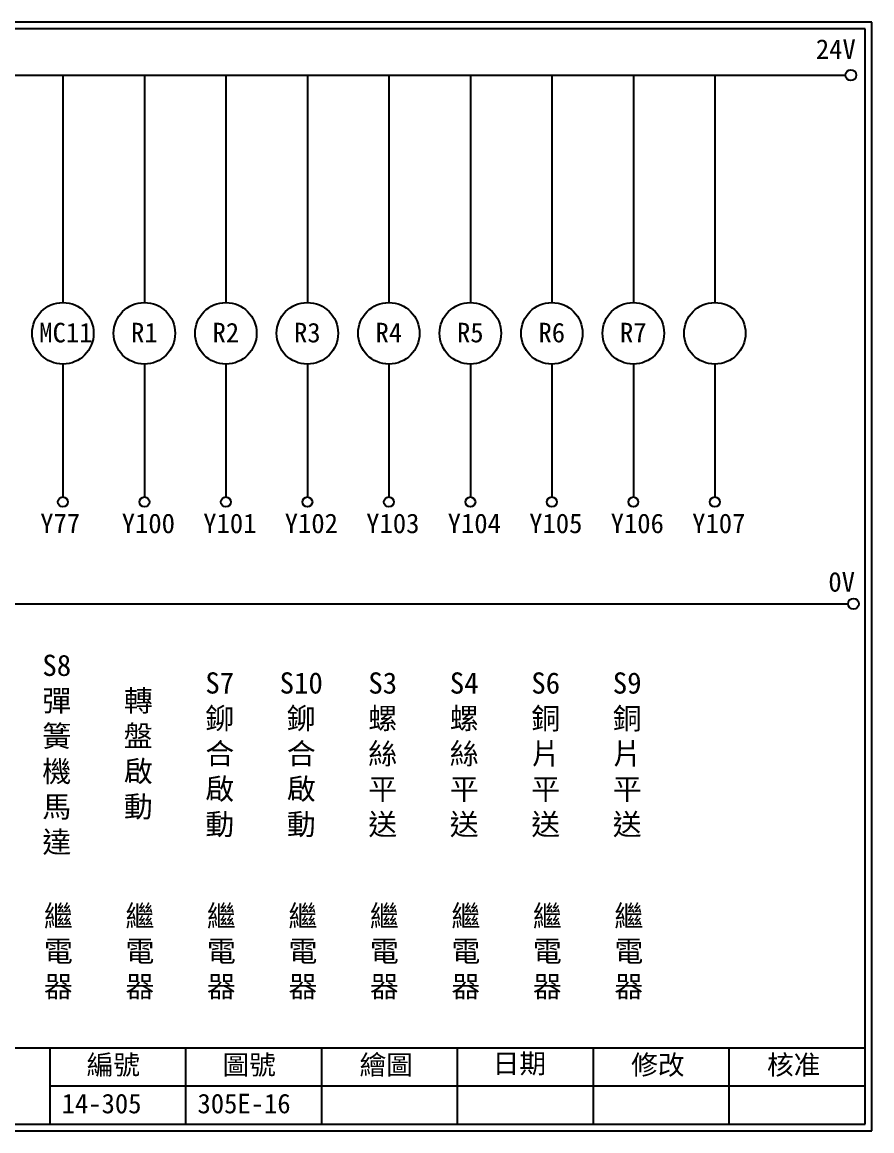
# Model space of a CAD drawing. Extents: x 926 to 1213, y 3 to 207.
# Drawn here: x 1056.3 to 1212.7, y 3 to 207 of the extents above; entities that cross this region are included whole.
import ezdxf

# ---------------------------------------------------------------- set-up
doc = ezdxf.new("R2010")
doc.units = 0
doc.layers.get('0').update_dxf_attribs({"linetype": 'CONTINUOUS'})
doc.layers.add('圖框層', color=7, linetype='CONTINUOUS')
doc.layers.add('標尺寸層', color=3, linetype='CONTINUOUS')
doc.styles.add('CNS', font='romanc.shx', dxfattribs={"bigfont": 'chineset.shx'})
doc.styles.add('STSL', font='kaiu.ttf')

msp = doc.modelspace()

# ---------------------------------------------------------------- linework, layer by layer
for centre in [(1208.88, 197.22), (1209.36, 99.96)]:
    msp.add_circle(centre, 1)
at = {"layer": '圖框層', "color": 7}
for p, q in [((1212.74, 206.97), (925.74, 206.97)), ((1212.74, 3), (1212.74, 206.97)), ((1211.49, 205.72), (926.99, 205.72)), ((1211.49, 4.25), (1211.49, 205.72)), ((926.99, 18.25), (1211.49, 18.25)), ((1061.49, 4.25), (1061.49, 18.25)), ((1086.49, 4.25), (1086.49, 18.25)), ((1111.49, 4.25), (1111.49, 18.25)), ((1136.49, 4.25), (1136.49, 18.25)), ((1161.49, 4.25), (1161.49, 18.25)), ((1186.49, 4.25), (1186.49, 18.25)), ((1061.49, 11.25), (1211.49, 11.25)), ((926.99, 4.25), (1211.49, 4.25)), ((925.74, 3), (1212.74, 3))]:
    msp.add_line(p, q, dxfattribs=at)
at = {"layer": '標尺寸層', "color": 7}
for p, q in [((930.28, 197.22), (1207.88, 197.22)), ((1063.84, 197.22), (1063.84, 155.39)), ((1078.84, 197.22), (1078.84, 155.39)), ((1093.84, 197.22), (1093.84, 155.39)), ((1108.84, 197.22), (1108.84, 155.39)), ((1123.84, 197.22), (1123.84, 155.39)), ((1138.84, 197.22), (1138.84, 155.39)), ((1153.84, 197.22), (1153.84, 155.39)), ((1168.84, 197.22), (1168.84, 155.39)), ((1183.84, 197.22), (1183.84, 155.39)), ((1063.84, 144.07), (1063.84, 119.62)), ((1078.84, 144.07), (1078.84, 119.62)), ((1093.84, 144.07), (1093.84, 119.62)), ((1108.84, 144.07), (1108.84, 119.62)), ((1123.84, 144.07), (1123.84, 119.62)), ((1138.84, 144.07), (1138.84, 119.62)), ((1153.84, 144.07), (1153.84, 119.62)), ((1168.84, 144.07), (1168.84, 119.62)), ((1183.84, 144.07), (1183.84, 119.62)), ((930.49, 99.96), (1208.36, 99.96))]:
    msp.add_line(p, q, dxfattribs=at)
for centre, radius in [((1063.84, 149.73), 5.66), ((1078.84, 149.73), 5.66), ((1093.84, 149.73), 5.66), ((1108.84, 149.73), 5.66), ((1123.84, 149.73), 5.66), ((1138.84, 149.73), 5.66), ((1153.84, 149.73), 5.66), ((1168.84, 149.73), 5.66), ((1183.84, 149.73), 5.66), ((1063.84, 118.7), 0.92), ((1078.84, 118.7), 0.92), ((1093.84, 118.7), 0.92), ((1108.84, 118.7), 0.92), ((1123.84, 118.7), 0.92), ((1138.84, 118.7), 0.92), ((1153.84, 118.7), 0.92), ((1168.84, 118.7), 0.92), ((1183.84, 118.7), 0.92)]:
    msp.add_circle(centre, radius, dxfattribs=at)

# ---------------------------------------------------------------- texts
at = {"layer": '圖框層', "color": 4, "style": 'STSL'}
for s, p in [('24V', (1202.44, 200.22)), ('MC11', (1059.49, 148.06)), ('R1', (1076.38, 148.06)), ('R2', (1091.38, 148.06)), ('R3', (1106.38, 148.06)), ('R4', (1121.38, 148.06)), ('R5', (1136.38, 148.06)), ('R6', (1151.38, 148.06)), ('R7', (1166.38, 148.06)), ('Y77', (1059.67, 112.96)), ('Y100', (1074.67, 112.96)), ('Y101', (1089.67, 112.96)), ('Y102', (1104.67, 112.96)), ('Y103', (1119.67, 112.96)), ('Y104', (1134.67, 112.96)), ('Y105', (1149.67, 112.96)), ('Y106', (1164.67, 112.96)), ('Y107', (1179.67, 112.96)), ('0V', (1204.74, 102.2)), ('編號', (1068.21, 13.34)), ('圖號', (1093.21, 13.34)), ('繪圖', (1118.44, 13.34)), ('日期', (1142.96, 13.59)), ('修改', (1168.44, 13.34)), ('核准', (1193.44, 13.34)), ('14-305', (1063.61, 6.22)), ('305E-16', (1088.61, 6.22))]:
    msp.add_text(s, height=3.6, dxfattribs=at).set_placement(p)
at = {"layer": '標尺寸層', "color": 7, "char_height": 3.9, "attachment_point": 5, "style": 'CNS'}
for s, insert, width in [('{\\fDFKai-SB|b0|i0|c136|p65;S8彈簧機馬達}', (1062.71, 72.17), 2.8481), ('{\\fDFKai-SB|b0|i0|c136|p65;S7鉚合啟動}', (1092.71, 72.17), 2.8481), ('{\\fDFKai-SB|b0|i0|c136|p65;S10鉚合啟動}', (1107.71, 72.17), 2.8481), ('{\\fDFKai-SB|b0|i0|c136|p65;S3螺絲平送}', (1122.71, 72.17), 2.8481), ('{\\fDFKai-SB|b0|i0|c136|p65;S4螺絲平送}', (1137.71, 72.17), 2.8481), ('{\\fDFKai-SB|b0|i0|c136|p65;S6銅片平送}', (1152.71, 72.17), 2.8481), ('{\\fDFKai-SB|b0|i0|c136|p65;S9銅片平送}', (1167.71, 72.17), 2.8481), ('{\\fDFKai-SB|b0|i0|c136|p65;轉盤啟動}', (1077.71, 72.17), 2.8481), ('{\\fDFKai-SB|b0|i0|c136|p65;繼電器}', (1063.01, 35.84), 8.6627), ('{\\fDFKai-SB|b0|i0|c136|p65;繼電器}', (1078.01, 35.84), 8.6627), ('{\\fDFKai-SB|b0|i0|c136|p65;繼電器}', (1093.01, 35.84), 8.6627), ('{\\fDFKai-SB|b0|i0|c136|p65;繼電器}', (1108.01, 35.84), 8.6627), ('{\\fDFKai-SB|b0|i0|c136|p65;繼電器}', (1123.01, 35.84), 8.6627), ('{\\fDFKai-SB|b0|i0|c136|p65;繼電器}', (1138.01, 35.84), 8.6627), ('{\\fDFKai-SB|b0|i0|c136|p65;繼電器}', (1153.01, 35.84), 8.6627), ('{\\fDFKai-SB|b0|i0|c136|p65;繼電器}', (1168.01, 35.84), 8.6627)]:
    msp.add_mtext(s, dxfattribs=dict(at, insert=insert, width=width))

doc.saveas('drawing.dxf')
